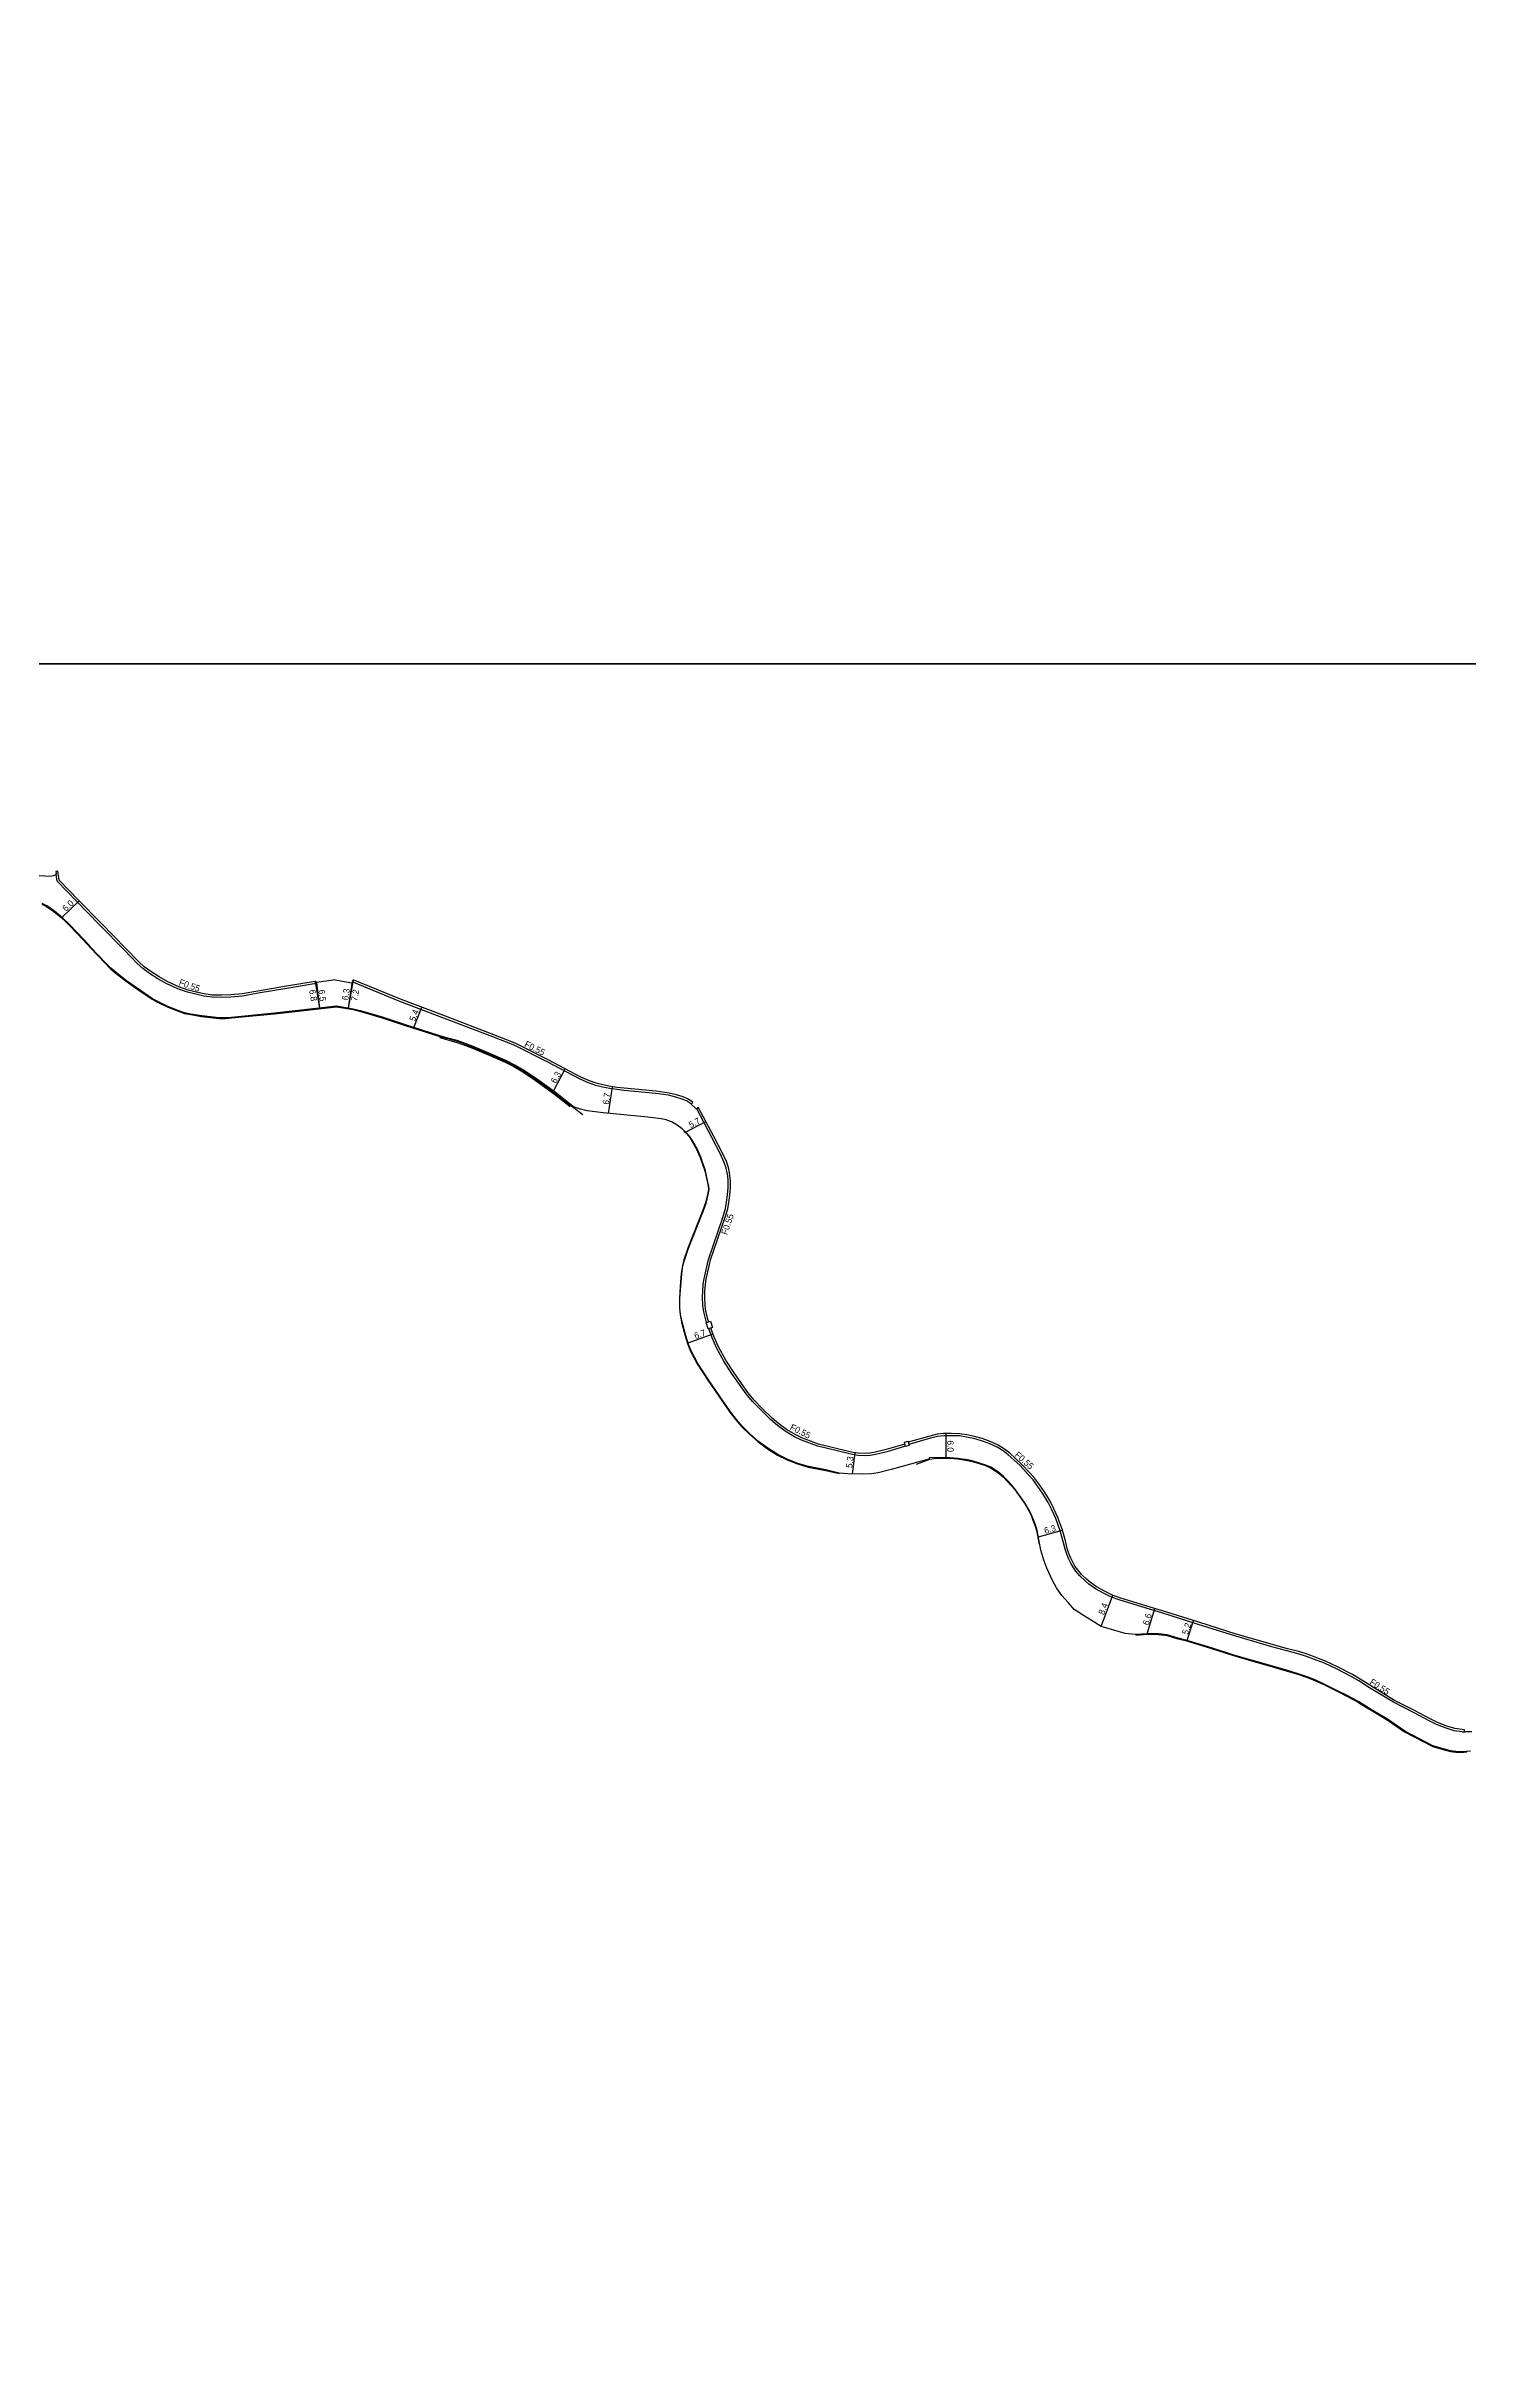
# Model space of a CAD drawing. Header units: metres. Extents: x -24000 to -20000, y -93000 to -89999.
# Drawn here: x -22975 to -22619, y -92225 to -91645 of the extents above; entities that cross this region are included whole.
import ezdxf

# ---------------------------------------------------------------- set-up
doc = ezdxf.new("R2010")
doc.units = ezdxf.units.M
doc.header["$LTSCALE"] = 2.5
for name, color, linetype in [('側溝・桝', 7, 'Continuous'), ('図郭', 7, 'Continuous'), ('幅員', 7, 'Continuous'), ('歩道・分離帯・安全施設', 7, 'Continuous'), ('道路', 7, 'Continuous')]:
    doc.layers.add(name, color=color, linetype=linetype)
doc.styles.get("Standard").update_dxf_attribs({"font": ''})
doc.styles.get('Standard').set_extended_font_data('@MS PGothic')

msp = doc.modelspace()

# ---------------------------------------------------------------- linework, layer by layer
at = {"layer": '側溝・桝'}
for points in [[(-22908.11, -91880), (-22914.9, -91881.19), (-22922.07, -91882.4), (-22926.07, -91883.08), (-22928.93, -91883.36), (-22931.25, -91883.44), (-22933.62, -91883.38), (-22935.74, -91883.07), (-22937.72, -91882.65), (-22939.76, -91882.11), (-22942.18, -91881.27), (-22944.98, -91880.04), (-22947.19, -91878.79), (-22949.28, -91877.41), (-22950.96, -91876.19), (-22952.35, -91874.9), (-22955.58, -91871.61), (-22961.82, -91865.24), (-22967.56, -91859.37), (-22972.39, -91854.33), (-22972.56, -91853.25), (-22972.65, -91852.53)], [(-22907.49, -91879.67), (-22908.11, -91880)], [(-22813.74, -91910.09), (-22814.21, -91909.76), (-22814.96, -91909.31), (-22816.02, -91908.85), (-22817.65, -91908.35), (-22819.45, -91907.9), (-22822.62, -91907.45), (-22830.65, -91906.69), (-22832.39, -91906.48), (-22834.11, -91906.24), (-22836, -91905.85), (-22837.69, -91905.43), (-22839.46, -91904.82), (-22841.61, -91903.9), (-22849.84, -91899.5), (-22858.04, -91895.37), (-22863.39, -91893.29), (-22875.47, -91888.67), (-22886.68, -91884.41), (-22898.56, -91879.54)], [(-22809.94, -91964.75), (-22810.07, -91964.38), (-22810.68, -91962.09), (-22810.87, -91960.53), (-22810.98, -91958.35), (-22810.91, -91956.88), (-22810.8, -91955.14), (-22810.57, -91953.82), (-22809.76, -91950.1), (-22809.5, -91948.95), (-22805.89, -91938.48), (-22805.21, -91936.21), (-22804.93, -91934.63), (-22804.71, -91932.81), (-22804.56, -91930.97), (-22804.56, -91929.29), (-22804.67, -91928.02), (-22804.78, -91927.32), (-22805.03, -91926.12), (-22805.52, -91924.71), (-22806.57, -91922.46), (-22808.66, -91918.48), (-22812.42, -91911.31)], [(-22760.23, -91995.69), (-22764.89, -91997.08), (-22768.02, -91997.83), (-22769.02, -91998), (-22770.13, -91998.08), (-22772.06, -91997.99), (-22773.42, -91997.81), (-22774.57, -91997.55), (-22782.14, -91995.69), (-22786.22, -91994.22), (-22787.92, -91993.36), (-22790.28, -91991.94), (-22792.18, -91990.51), (-22793.9, -91989.07), (-22796.33, -91986.72), (-22798.47, -91984.51), (-22800.04, -91982.63), (-22801.71, -91980.29), (-22803.73, -91977.41), (-22805.65, -91974.43), (-22807.36, -91971.24), (-22808.54, -91968.62), (-22809.38, -91966.31)], [(-22620.95, -92067.16), (-22622.94, -92066.87), (-22624.99, -92066.23), (-22627.4, -92065.29), (-22629.03, -92064.46), (-22633.1, -92062.35), (-22638.13, -92059.77), (-22644.1, -92056.15), (-22646.8, -92054.42), (-22648.69, -92053.31), (-22652.22, -92051.51), (-22655.4, -92050.01), (-22657.91, -92049.02), (-22659.64, -92048.37), (-22661.99, -92047.62), (-22664.82, -92046.89), (-22668.55, -92045.85), (-22677.61, -92043.25), (-22687.03, -92040.28), (-22696.06, -92037.41), (-22699.99, -92036.25), (-22706.78, -92034.15), (-22708.64, -92033.45), (-22710.53, -92032.53), (-22712.69, -92031.37), (-22714.3, -92030.23), (-22715.28, -92029.35), (-22716.58, -92028.14), (-22717.56, -92026.97), (-22718.29, -92025.99), (-22718.87, -92024.99), (-22719.37, -92023.96), (-22719.86, -92022.72), (-22720.29, -92021.44), (-22720.74, -92019.51), (-22721.57, -92016.59), (-22722.58, -92013.77), (-22723.56, -92011.63), (-22724.53, -92009.75), (-22725.9, -92007.45), (-22727.06, -92005.79), (-22728.28, -92004.14), (-22729.53, -92002.74), (-22731.55, -92000.56), (-22733.05, -91999.15), (-22734.5, -91997.87), (-22735.8, -91996.87), (-22737.25, -91995.91), (-22739.24, -91995.04), (-22741.19, -91994.32), (-22743.1, -91993.78), (-22744.92, -91993.42), (-22746.72, -91993.13), (-22748.74, -91993.07), (-22750.63, -91993.09), (-22752.16, -91993.24), (-22753.93, -91993.7), (-22759.35, -91995.26)], [(-22620.95, -92067.16), (-22620.39, -92067.15)]]:
    msp.add_lwpolyline(points, dxfattribs=at)
for points in [[(-22808.96, -91964.42), (-22808.43, -91965.99), (-22809.55, -91966.37), (-22810.07, -91964.79)], [(-22760.48, -91994.7), (-22759.55, -91994.47), (-22759.29, -91995.49), (-22760.22, -91995.73)]]:
    msp.add_lwpolyline(points, close=True, dxfattribs=at)
at = {"layer": '図郭'}
for points in [[(-23200, -91800), (-22400, -91800), (-22400, -91200), (-23200, -91200)], [(-23200, -92400), (-22400, -92400), (-22400, -91800), (-23200, -91800)]]:
    msp.add_lwpolyline(points, close=True, dxfattribs=at)
at = {"layer": '幅員', "flags": 128}
for points in [[(-22971.21, -91863.42), (-22966.92, -91859.23)], [(-22907.89, -91879.4), (-22906.76, -91886.08)], [(-22907.49, -91879.67), (-22906.76, -91886.08)], [(-22898.38, -91879.02), (-22899.64, -91886.11)], [(-22898.68, -91879.89), (-22899.64, -91886.11)], [(-22883.15, -91890.98), (-22881.21, -91885.89)], [(-22848.28, -91906.86), (-22845.31, -91901.29)], [(-22834.45, -91912.44), (-22833.51, -91905.76)], [(-22815.19, -91917.11), (-22810.14, -91914.46)], [(-22814.57, -91969.86), (-22808.31, -91967.61)], [(-22749.99, -91998.55), (-22750.04, -91992.53)], [(-22773.48, -92002.62), (-22772.8, -91997.33)], [(-22726.97, -92018.41), (-22720.96, -92016.7)], [(-22711.28, -92040.78), (-22708.37, -92032.96)], [(-22699.73, -92042.6), (-22697.87, -92036.3)], [(-22689.72, -92044.31), (-22688.14, -92039.34)]]:
    msp.add_lwpolyline(points, dxfattribs=at)
at = {"layer": '歩道・分離帯・安全施設'}
for points in [[(-22976.22, -91860.06), (-22975.04, -91860.65), (-22973.18, -91861.97), (-22971, -91863.79), (-22969.5, -91865.23), (-22967.42, -91867.4), (-22964.68, -91870.31), (-22964.05, -91871.01), (-22960.37, -91874.87), (-22959.05, -91876.24), (-22957.23, -91877.75), (-22955.1, -91879.38), (-22951.59, -91881.85), (-22948.62, -91883.89), (-22947.43, -91884.53), (-22944.91, -91885.76), (-22942.29, -91886.8), (-22940.56, -91887.43), (-22938.95, -91887.72), (-22936.25, -91888.22), (-22931.86, -91888.67), (-22930.31, -91888.67), (-22928.78, -91888.56), (-22917.99, -91887.51), (-22902.52, -91885.75), (-22898.39, -91886.48), (-22896.2, -91887.02), (-22891.09, -91888.52), (-22885.59, -91890.35), (-22876.7, -91893.21), (-22874.33, -91893.81), (-22872.36, -91894.38), (-22870.82, -91894.89), (-22868.42, -91895.85), (-22864.23, -91897.59), (-22860.22, -91899.35), (-22858, -91900.48), (-22855.78, -91901.82), (-22852.62, -91903.9), (-22847.85, -91907.36), (-22843.31, -91910.91), (-22840.88, -91912.71)], [(-22876.78, -91893.49), (-22874.41, -91894.09), (-22872.45, -91894.66), (-22870.92, -91895.17), (-22868.53, -91896.12), (-22864.34, -91897.86), (-22860.35, -91899.61), (-22858.14, -91900.74), (-22855.93, -91902.07), (-22852.79, -91904.14), (-22848.03, -91907.59), (-22844.04, -91910.72)], [(-22815.63, -91916.9), (-22815.26, -91917.25), (-22814.34, -91918.22), (-22813.52, -91919.44), (-22812.46, -91921.37), (-22811.52, -91923.43), (-22810.38, -91926.82), (-22809.75, -91929.71), (-22809.53, -91930.68), (-22809.45, -91931.29), (-22809.61, -91932.4), (-22810.21, -91934.84), (-22810.89, -91936.68), (-22814.65, -91946.12), (-22815.64, -91949.11), (-22816.01, -91950.57), (-22816.29, -91952.52), (-22816.58, -91955.71), (-22816.76, -91958.65), (-22816.76, -91961.04), (-22816.6, -91962.8), (-22816.11, -91964.98), (-22815.28, -91968.11), (-22814.6, -91970.29), (-22813.96, -91971.93), (-22812.27, -91975.1), (-22809.62, -91979.19), (-22804.11, -91987.18), (-22802.61, -91989.11), (-22801.14, -91990.81), (-22799.31, -91992.63), (-22797.08, -91994.63), (-22794.72, -91996.34), (-22792.21, -91997.92), (-22789.83, -91999.12), (-22787.17, -92000.13), (-22784.52, -92000.9), (-22780.14, -92001.75), (-22776.79, -92002.55)], [(-22757.42, -92000.19), (-22754.15, -91998.95), (-22753.06, -91998.74), (-22751.17, -91998.67), (-22749.07, -91998.73), (-22747.13, -91998.89), (-22744.69, -91999.27), (-22743.56, -91999.52), (-22741.74, -92000.04), (-22740.19, -92000.55), (-22738.96, -92001.08), (-22738.01, -92001.66), (-22737, -92002.35), (-22735.78, -92003.38), (-22734.73, -92004.46), (-22733.78, -92005.5), (-22732.95, -92006.47), (-22732.37, -92007.31), (-22731.29, -92008.77), (-22730.37, -92010.13), (-22729.3, -92011.95), (-22728.69, -92013.19), (-22728.32, -92014.17), (-22727.86, -92015.43), (-22727.44, -92016.82), (-22726.76, -92020.22)], [(-22702.58, -92042.97), (-22699.72, -92042.75), (-22696.94, -92042.79), (-22694.75, -92043.07), (-22692.04, -92043.85), (-22690.16, -92044.33), (-22683.67, -92046.29), (-22678.38, -92048.01), (-22673.67, -92049.39), (-22669.26, -92050.64), (-22664.97, -92051.86), (-22663.57, -92052.27), (-22662.03, -92052.76), (-22659.27, -92053.74), (-22657.62, -92054.37), (-22655.4, -92055.43), (-22651.91, -92057.17), (-22649.96, -92058.12), (-22648.24, -92059.03), (-22646.87, -92059.79), (-22644.69, -92061.12), (-22643.7, -92061.75), (-22639.72, -92064.12), (-22635.37, -92067.11), (-22628.33, -92070.8), (-22625.69, -92071.56), (-22623.91, -92072.04), (-22622.53, -92072.25), (-22621.04, -92072.28), (-22619.76, -92072.18)]]:
    msp.add_lwpolyline(points, dxfattribs=at)
at = {"layer": '道路'}
for points in [[(-22618.54, -92067.18), (-22620.39, -92067.15), (-22620.34, -92066.69), (-22622.81, -92066.32), (-22624.8, -92065.71), (-22627.17, -92064.78), (-22628.77, -92063.97), (-22632.85, -92061.85), (-22637.86, -92059.28), (-22643.8, -92055.68), (-22646.51, -92053.95), (-22648.42, -92052.82), (-22651.98, -92051.01), (-22655.17, -92049.5), (-22657.71, -92048.5), (-22659.46, -92047.84), (-22661.83, -92047.09), (-22664.67, -92046.35), (-22668.4, -92045.31), (-22677.45, -92042.72), (-22686.86, -92039.75), (-22695.89, -92036.88), (-22699.83, -92035.72), (-22706.6, -92033.62), (-22708.42, -92032.94), (-22710.27, -92032.03), (-22712.39, -92030.9), (-22713.95, -92029.79), (-22714.91, -92028.94), (-22716.17, -92027.75), (-22717.12, -92026.62), (-22717.83, -92025.68), (-22718.37, -92024.73), (-22718.86, -92023.74), (-22719.34, -92022.53), (-22719.75, -92021.29), (-22720.2, -92019.37), (-22721.04, -92016.42), (-22722.06, -92013.55), (-22723.06, -92011.38), (-22724.04, -92009.48), (-22725.43, -92007.14), (-22726.61, -92005.46), (-22727.85, -92003.79), (-22729.12, -92002.37), (-22731.15, -92000.16), (-22732.67, -91998.74), (-22734.14, -91997.44), (-22735.47, -91996.41), (-22736.99, -91995.42), (-22739.03, -91994.52), (-22741.02, -91993.79), (-22742.97, -91993.24), (-22744.83, -91992.87), (-22746.67, -91992.58), (-22748.74, -91992.52), (-22750.66, -91992.53), (-22752.25, -91992.68), (-22754.07, -91993.16), (-22759.49, -91994.72), (-22759.29, -91995.49), (-22760.22, -91995.73), (-22760.37, -91995.15), (-22765.04, -91996.54), (-22768.13, -91997.28), (-22769.09, -91997.45), (-22770.13, -91997.52), (-22772.01, -91997.43), (-22773.32, -91997.26), (-22774.44, -91997), (-22781.97, -91995.15), (-22786, -91993.71), (-22787.65, -91992.87), (-22789.97, -91991.48), (-22791.84, -91990.07), (-22793.53, -91988.66), (-22795.94, -91986.33), (-22798.06, -91984.14), (-22799.6, -91982.29), (-22801.25, -91979.97), (-22803.26, -91977.1), (-22805.17, -91974.15), (-22806.86, -91970.99), (-22808.02, -91968.42), (-22808.85, -91966.13), (-22809.55, -91966.37), (-22810.07, -91964.79), (-22809.41, -91964.57), (-22809.54, -91964.21), (-22810.14, -91961.99), (-22810.31, -91960.49), (-22810.42, -91958.35), (-22810.35, -91956.91), (-22810.24, -91955.2), (-22810.03, -91953.93), (-22809.22, -91950.23), (-22808.96, -91949.1), (-22805.35, -91938.65), (-22804.67, -91936.34), (-22804.38, -91934.72), (-22804.15, -91932.87), (-22804, -91930.99), (-22804, -91929.27), (-22804.12, -91927.95), (-22804.23, -91927.23), (-22804.49, -91925.97), (-22805, -91924.5), (-22806.07, -91922.21), (-22808.16, -91918.22), (-22812.02, -91910.88), (-22812.46, -91911.35), (-22813.77, -91910.12), (-22813.36, -91909.68), (-22813.9, -91909.29), (-22814.71, -91908.81), (-22815.82, -91908.33), (-22817.5, -91907.81), (-22819.34, -91907.35), (-22822.55, -91906.89), (-22830.59, -91906.13), (-22832.32, -91905.93), (-22834.02, -91905.69), (-22835.88, -91905.3), (-22837.53, -91904.89), (-22839.26, -91904.3), (-22841.37, -91903.4), (-22849.58, -91899), (-22857.81, -91894.86), (-22863.19, -91892.77), (-22875.28, -91888.15), (-22886.48, -91883.89), (-22898.38, -91879.02), (-22898.68, -91879.89), (-22903.31, -91879), (-22903.31, -91879.13), (-22907.49, -91879.67), (-22907.89, -91879.4), (-22914.99, -91880.64), (-22922.16, -91881.85), (-22926.15, -91882.52), (-22928.96, -91882.8), (-22931.25, -91882.88), (-22933.58, -91882.82), (-22935.64, -91882.52), (-22937.59, -91882.11), (-22939.6, -91881.57), (-22941.98, -91880.75), (-22944.73, -91879.54), (-22946.9, -91878.31), (-22948.96, -91876.95), (-22950.6, -91875.76), (-22951.96, -91874.5), (-22955.18, -91871.22), (-22961.42, -91864.85), (-22967.16, -91858.98), (-22971.86, -91854.07), (-22972.21, -91851.88), (-22972.72, -91851.91), (-22972.65, -91852.53), (-22972.9, -91852.8), (-22973.42, -91853.04), (-22974.03, -91853.16), (-22976.89, -91852.98)], [(-22810.07, -91934.88), (-22809.47, -91932.43), (-22809.3, -91931.29), (-22809.38, -91930.65), (-22809.6, -91929.68), (-22810.24, -91926.78), (-22811.38, -91923.37), (-22812.33, -91921.3), (-22813.39, -91919.36), (-22814.22, -91918.13), (-22815.16, -91917.14), (-22816.09, -91916.26), (-22817.34, -91915.36), (-22818.72, -91914.56), (-22820.03, -91914.07), (-22821.32, -91913.79), (-22824.67, -91913.41), (-22835.83, -91912.3), (-22839.85, -91911.76), (-22841.75, -91911.3), (-22843.23, -91910.78), (-22847.76, -91907.24), (-22852.53, -91903.78), (-22855.7, -91901.69), (-22857.93, -91900.35), (-22860.16, -91899.21), (-22864.17, -91897.46), (-22868.36, -91895.71), (-22870.77, -91894.75), (-22872.32, -91894.24), (-22874.3, -91893.66), (-22876.66, -91893.06), (-22885.54, -91890.2), (-22891.04, -91888.38), (-22896.16, -91886.87), (-22898.36, -91886.34), (-22902.52, -91885.6), (-22918, -91887.36), (-22928.8, -91888.41), (-22930.31, -91888.52), (-22931.85, -91888.52), (-22936.23, -91888.07), (-22938.92, -91887.58), (-22940.52, -91887.29), (-22942.24, -91886.66), (-22944.85, -91885.62), (-22947.36, -91884.4), (-22948.54, -91883.76), (-22951.5, -91881.72), (-22955.01, -91879.26), (-22957.13, -91877.63), (-22958.95, -91876.13), (-22960.26, -91874.77), (-22963.94, -91870.91), (-22964.56, -91870.21), (-22967.31, -91867.3), (-22969.4, -91865.13), (-22970.9, -91863.68), (-22973.09, -91861.85), (-22974.96, -91860.53), (-22976.17, -91859.92)], [(-22618.84, -92071.96), (-22621.05, -92072.13), (-22622.52, -92072.1), (-22623.88, -92071.89), (-22625.65, -92071.42), (-22628.27, -92070.66), (-22635.29, -92066.98), (-22639.63, -92063.99), (-22643.62, -92061.63), (-22644.61, -92060.99), (-22646.8, -92059.66), (-22648.17, -92058.89), (-22649.89, -92057.98), (-22651.85, -92057.03), (-22655.34, -92055.3), (-22657.56, -92054.24), (-22659.22, -92053.6), (-22661.98, -92052.62), (-22663.53, -92052.13), (-22664.93, -92051.72), (-22669.22, -92050.49), (-22673.63, -92049.25), (-22678.34, -92047.87), (-22683.62, -92046.14), (-22690.12, -92044.19), (-22692, -92043.7), (-22694.72, -92042.92), (-22696.93, -92042.64), (-22699.73, -92042.6), (-22702.69, -92042.83), (-22705.24, -92042.57), (-22708.71, -92041.57), (-22711.28, -92040.78), (-22713.49, -92039.39), (-22715.67, -92038.08), (-22718.01, -92036.58), (-22719.43, -92034.91), (-22721.12, -92033.06), (-22722.41, -92031.09), (-22723.47, -92029.27), (-22724.84, -92026.23), (-22725.62, -92024.19), (-22726.31, -92021.7), (-22726.5, -92020.77), (-22727.3, -92016.78), (-22727.72, -92015.38), (-22728.18, -92014.12), (-22728.56, -92013.14), (-22729.17, -92011.88), (-22730.24, -92010.05), (-22731.17, -92008.68), (-22732.25, -92007.22), (-22732.84, -92006.38), (-22733.67, -92005.4), (-22734.62, -92004.36), (-22735.68, -92003.27), (-22736.91, -92002.23), (-22737.93, -92001.53), (-22738.89, -92000.95), (-22740.14, -92000.41), (-22741.69, -91999.9), (-22743.52, -91999.38), (-22744.66, -91999.12), (-22747.11, -91998.74), (-22749.07, -91998.58), (-22751.17, -91998.51), (-22754.3, -91998.64), (-22754.25, -91998.94), (-22756.87, -91999.58), (-22758.94, -92000.23), (-22763.75, -92001.55), (-22767.05, -92002.35), (-22768.69, -92002.62), (-22771.04, -92002.73), (-22774.59, -92002.57), (-22776.77, -92002.4), (-22780.11, -92001.6), (-22784.48, -92000.76), (-22787.13, -91999.99), (-22789.77, -91998.98), (-22792.14, -91997.79), (-22794.64, -91996.21), (-22796.99, -91994.51), (-22799.21, -91992.52), (-22801.03, -91990.7), (-22802.5, -91989.02), (-22803.99, -91987.09), (-22809.49, -91979.11), (-22812.14, -91975.02), (-22813.83, -91971.87), (-22814.45, -91970.24), (-22815.14, -91968.07), (-22815.96, -91964.95), (-22816.45, -91962.78), (-22816.61, -91961.03), (-22816.61, -91958.66), (-22816.43, -91955.72), (-22816.14, -91952.54), (-22815.87, -91950.6), (-22815.49, -91949.15), (-22814.51, -91946.17), (-22810.75, -91936.73), (-22810.07, -91934.88)]]:
    msp.add_lwpolyline(points, dxfattribs=at)

# ---------------------------------------------------------------- texts
at = {"layer": '側溝・桝'}
for rotation, p in [(341.03922, (-22942.06, -91880.31)), (333.24259, (-22855.67, -91895.65)), (70.98024, (-22804.84, -91942.96)), (333.06721, (-22789.23, -91991.47)), (318.49408, (-22733.03, -91998.08)), (327.37749, (-22644.26, -92055.09))]:
    msp.add_text('F0.55', height=1.6, rotation=rotation, dxfattribs=at).set_placement(p)
at = {"layer": '幅員'}
for s, rotation, p in [('6.0', 44.38438, (-22970.16, -91862.05)), ('6.8', 279.6371, (-22909.38, -91881.6)), ('6.5', 276.4847, (-22907.02, -91881.58)), ('6.3', 81.24968, (-22899.6, -91884.23)), ('7.2', 79.93395, (-22897.34, -91884.45)), ('5.4', 69.17014, (-22882.88, -91889.56)), ('6.3', 61.86309, (-22847.62, -91905.08)), ('6.7', 81.96173, (-22834.4, -91910.32)), ('5.7', 27.71231, (-22813.9, -91916.16)), ('6.7', 19.79632, (-22812.72, -91968.93)), ('6.0', 270.45493, (-22749.78, -91994.24)), ('5.3', 82.71536, (-22773.55, -92001.22)), ('6.3', 15.91482, (-22725.26, -92017.67)), ('8.4', 69.56154, (-22710.52, -92038.01)), ('6.6', 73.61922, (-22699.4, -92040.6)), ('5.2', 72.36063, (-22689.56, -92042.97))]:
    msp.add_text(s, height=1.6, rotation=rotation, dxfattribs=at).set_placement(p)

doc.saveas('drawing.dxf')
